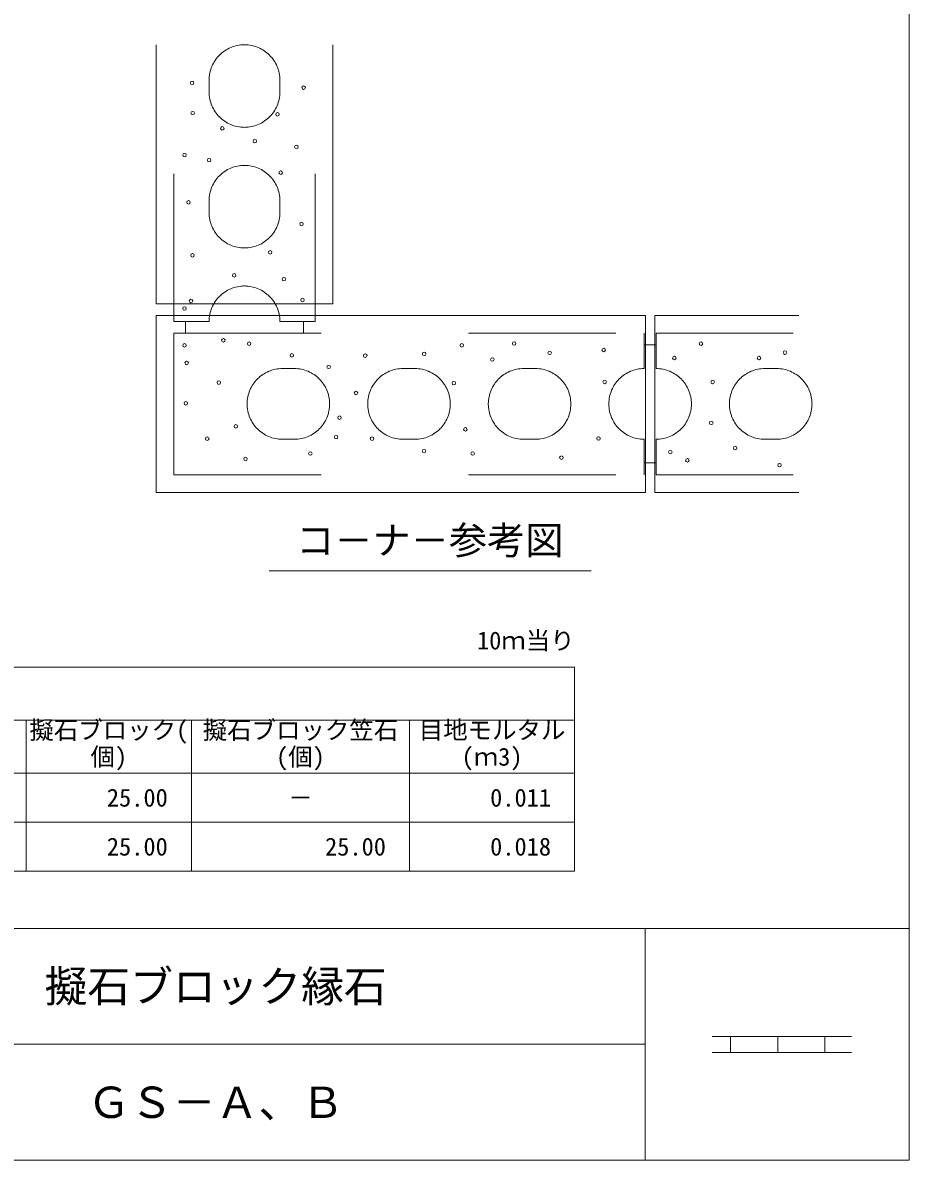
# Model space of a CAD drawing. Units: millimetres at full size, sheet at 1:10; details may follow other scales. Extents: x 173 to 2911, y 2144 to 4011.
# Drawn here: x 2160 to 2911, y 2144 to 3108 of the extents above; entities that cross this region are included whole.
import ezdxf
from ezdxf.enums import TextEntityAlignment as Align

# ---------------------------------------------------------------- set-up
doc = ezdxf.new("R2010")
doc.units = ezdxf.units.MM
doc.header["$LTSCALE"] = 10
doc.linetypes.add('USER2', pattern=[25, 12.5, -12.5])
for name, color, linetype, lineweight in [('0_2', 7, 'Continuous', 13), ('_0-0_', 7, 'Continuous', 13), ('ハッチ', 4, 'Continuous', 13), ('寸法', 1, 'Continuous', 13), ('本体', 7, 'Continuous', 13)]:
    doc.layers.add(name, color=color, linetype=linetype, lineweight=lineweight)
doc.styles.add('ＭＳ ゴシック', font='')
doc.styles.get('ＭＳ ゴシック').set_extended_font_data('MS Gothic')

msp = doc.modelspace()

# ---------------------------------------------------------------- linework, layer by layer
at = {"layer": '0_2'}
for p, q in [((1232.53, 2562.03), (2627.53, 2562.03)), ((2627.53, 2562.03), (2627.53, 2389.03)), ((1417.53, 2517.03), (2627.53, 2517.03)), ((2162.53, 2517.03), (2162.53, 2389.03)), ((2302.53, 2517.03), (2302.53, 2389.03)), ((2487.53, 2517.03), (2487.53, 2389.03)), ((1232.53, 2472.03), (2627.53, 2472.03)), ((1602.53, 2430.53), (2627.53, 2430.53)), ((1232.53, 2389.03), (2627.53, 2389.03)), ((2687.42, 2242.17), (1715.47, 2242.17))]:
    msp.add_line(p, q, dxfattribs=at)
at = {"layer": '_0-0_', "color": 6}
msp.add_line((173.13, 2340.46), (2911.26, 2340.46), dxfattribs=at)
at = {"layer": '_0-0_'}
msp.add_line((2687.42, 2340.46), (2687.42, 2143.88), dxfattribs=at)
at = {"layer": '_0-0_', "color": 6}
msp.add_lwpolyline([(2911.26, 3955.7), (173.13, 3955.7), (173.13, 2143.88), (2911.26, 2143.88)], close=True, dxfattribs=at)
at = {"layer": 'ハッチ'}
for centre in [(2303.19, 3057.33), (2397.71, 3053.26), (2303.64, 3031.56), (2375.52, 3030.66), (2328.76, 3018.74), (2356.39, 3007.87), (2391.6, 3003.09), (2296.68, 2995.97), (2317.66, 2991.79), (2378.27, 2981.15), (2300.13, 2956.07), (2395.9, 2937.68), (2303.51, 2911.08), (2369.37, 2913.63), (2338.85, 2894.06), (2380.98, 2890.9), (2302.18, 2872.4), (2396.8, 2873.27), (2296.68, 2865.97), (2296.67, 2834.73), (2329.68, 2839.05), (2351.48, 2836.12), (2531.85, 2834.78), (2576.24, 2836.33), (2734.68, 2836.15), (2387.76, 2826.26), (2449.96, 2826.04), (2499.94, 2827.57), (2606.33, 2828.41), (2652.16, 2830.81), (2805.87, 2828.63), (2298.51, 2819.8), (2418.91, 2816.5), (2557.77, 2822.77), (2712.11, 2824), (2783.88, 2824), (2325.83, 2803.2), (2525.03, 2802.69), (2653.03, 2803.76), (2744.52, 2803.76), (2297.79, 2785.64), (2442.1, 2794.4), (2428.08, 2773.41), (2743.36, 2769.06), (2340.25, 2766.09), (2425.33, 2756.9), (2534.85, 2763.55), (2315.98, 2755.59), (2455.77, 2755.7), (2647.8, 2755.75), (2763.62, 2747.66), (2348.4, 2738.42), (2403.37, 2743.05), (2499.82, 2745.08), (2541.1, 2743.05), (2616.32, 2739.58), (2708.64, 2744.19), (2723.11, 2737.25), (2801.24, 2733.21)]:
    msp.add_circle(centre, 1.5, dxfattribs=at)
at = {"layer": '寸法', "color": 3}
msp.add_line((2368.47, 2643.72), (2641.58, 2643.72), dxfattribs=at)
at = {"layer": '本体'}
for p, q in [((2272.55, 3089.59), (2272.55, 2870.09)), ((2422.55, 3089.59), (2422.55, 2870.09)), ((2272.55, 2870.09), (2422.55, 2870.09)), ((2272.55, 2860.09), (2272.55, 2710.09)), ((2272.55, 2860.09), (2687.55, 2860.09)), ((2687.55, 2860.09), (2687.55, 2710.09)), ((2695.55, 2860.09), (2695.55, 2710.09)), ((2695.55, 2860.09), (2817.49, 2860.09)), ((2687.55, 2710.09), (2272.55, 2710.09)), ((2695.55, 2710.09), (2817.49, 2710.09)), ((2744.15, 2248.9), (2862.34, 2248.9)), ((2759.71, 2235.11), (2759.71, 2248.9)), ((2799.71, 2235.11), (2799.71, 2248.9)), ((2839.71, 2235.11), (2839.71, 2248.9)), ((2744.15, 2235.11), (2862.34, 2235.11))]:
    msp.add_line(p, q, dxfattribs=at)
at = {"layer": '本体', "color": 4, "linetype": 'USER2'}
for p, q in [((2287.55, 2855.09), (2287.55, 3072.94)), ((2407.55, 2855.09), (2407.55, 3072.94)), ((2317.55, 3059.59), (2317.55, 3049.59)), ((2377.55, 3059.59), (2377.55, 3049.59)), ((2317.55, 2957.34), (2317.55, 2947.34)), ((2377.55, 2957.34), (2377.55, 2947.34)), ((2287.55, 2855.09), (2317.55, 2855.09)), ((2297.55, 2845.09), (2297.55, 2855.09)), ((2377.55, 2855.09), (2407.55, 2855.09)), ((2397.55, 2845.09), (2397.55, 2855.09)), ((2287.55, 2725.09), (2287.55, 2845.09)), ((2287.55, 2845.09), (2686.55, 2845.09)), ((2686.55, 2815.09), (2686.55, 2845.09)), ((2696.55, 2845.09), (2812.82, 2845.09)), ((2696.55, 2815.09), (2696.55, 2845.09)), ((2696.55, 2845.09), (2812.82, 2845.09)), ((2686.55, 2835.09), (2696.55, 2835.09)), ((2389.8, 2815.09), (2379.8, 2815.09)), ((2482.05, 2815.09), (2492.05, 2815.09)), ((2584.3, 2815.09), (2594.3, 2815.09)), ((2798.8, 2815.09), (2788.8, 2815.09)), ((2389.8, 2755.09), (2379.8, 2755.09)), ((2482.05, 2755.09), (2492.05, 2755.09)), ((2584.3, 2755.09), (2594.3, 2755.09)), ((2686.55, 2725.09), (2686.55, 2755.09)), ((2696.55, 2725.09), (2696.55, 2755.09)), ((2798.8, 2755.09), (2788.8, 2755.09)), ((2686.55, 2735.09), (2696.55, 2735.09)), ((2287.55, 2725.09), (2686.55, 2725.09)), ((2696.55, 2725.09), (2812.82, 2725.09))]:
    msp.add_line(p, q, dxfattribs=at)
for centre, start, end in [((2347.55, 3059.59), 0, 180), ((2347.55, 3049.59), 180, 0), ((2347.55, 2957.34), 0, 180), ((2347.55, 2947.34), 180, 0), ((2347.55, 2855.09), 0, 180), ((2379.8, 2785.09), 90, 270), ((2389.8, 2785.09), 270, 90), ((2482.05, 2785.09), 90, 270), ((2492.05, 2785.09), 270, 90), ((2584.3, 2785.09), 90, 270), ((2594.3, 2785.09), 270, 90), ((2686.55, 2785.09), 90, 270), ((2696.55, 2785.09), 270, 90), ((2788.8, 2785.09), 90, 270), ((2798.8, 2785.09), 270, 90)]:
    msp.add_arc(centre, 30, start, end, dxfattribs=at)

# ---------------------------------------------------------------- texts
at = {"layer": '_0-0_', "style": 'ＭＳ ゴシック'}
for s, p in [('10ｍ当り', (2627.53, 2584.53)), ('25.00', (2282.53, 2451.28)), ('0.011', (2607.53, 2451.28)), ('25.00', (2282.53, 2409.78)), ('25.00', (2467.53, 2409.78)), ('0.018', (2607.53, 2409.78))]:
    msp.add_text(s, height=15.19, dxfattribs=at).set_placement(p, align=Align.MIDDLE_RIGHT)
for s, p in [('擬石ブロック(', (2165.19, 2516.2)), ('擬石ブロック笠石', (2312.15, 2516.2)), ('目地モルタル', (2495.37, 2516.2)), ('個)', (2216.99, 2493.58)), ('(個)', (2374.31, 2493.58)), ('(ｍ3)', (2531.63, 2493.58))]:
    msp.add_text(s, height=15.19, dxfattribs=at).set_placement(p, align=Align.TOP_LEFT)
for s, height, p in [('－', 15.19, (2395.03, 2451.28)), ('擬石ブロック縁石', 26.58, (2323.14, 2291.32)), ('ＧＳ－Ａ、Ｂ', 26.58, (2323.14, 2193.03))]:
    msp.add_text(s, height=height, dxfattribs=at).set_placement(p, align=Align.MIDDLE_CENTER)
at = {"layer": '寸法', "color": 3, "style": 'ＭＳ ゴシック'}
msp.add_text('コ－ナ－参考図', height=23.74, dxfattribs=at).set_placement((2391.35, 2650.51), align=Align.BOTTOM_LEFT)

doc.saveas('drawing.dxf')
